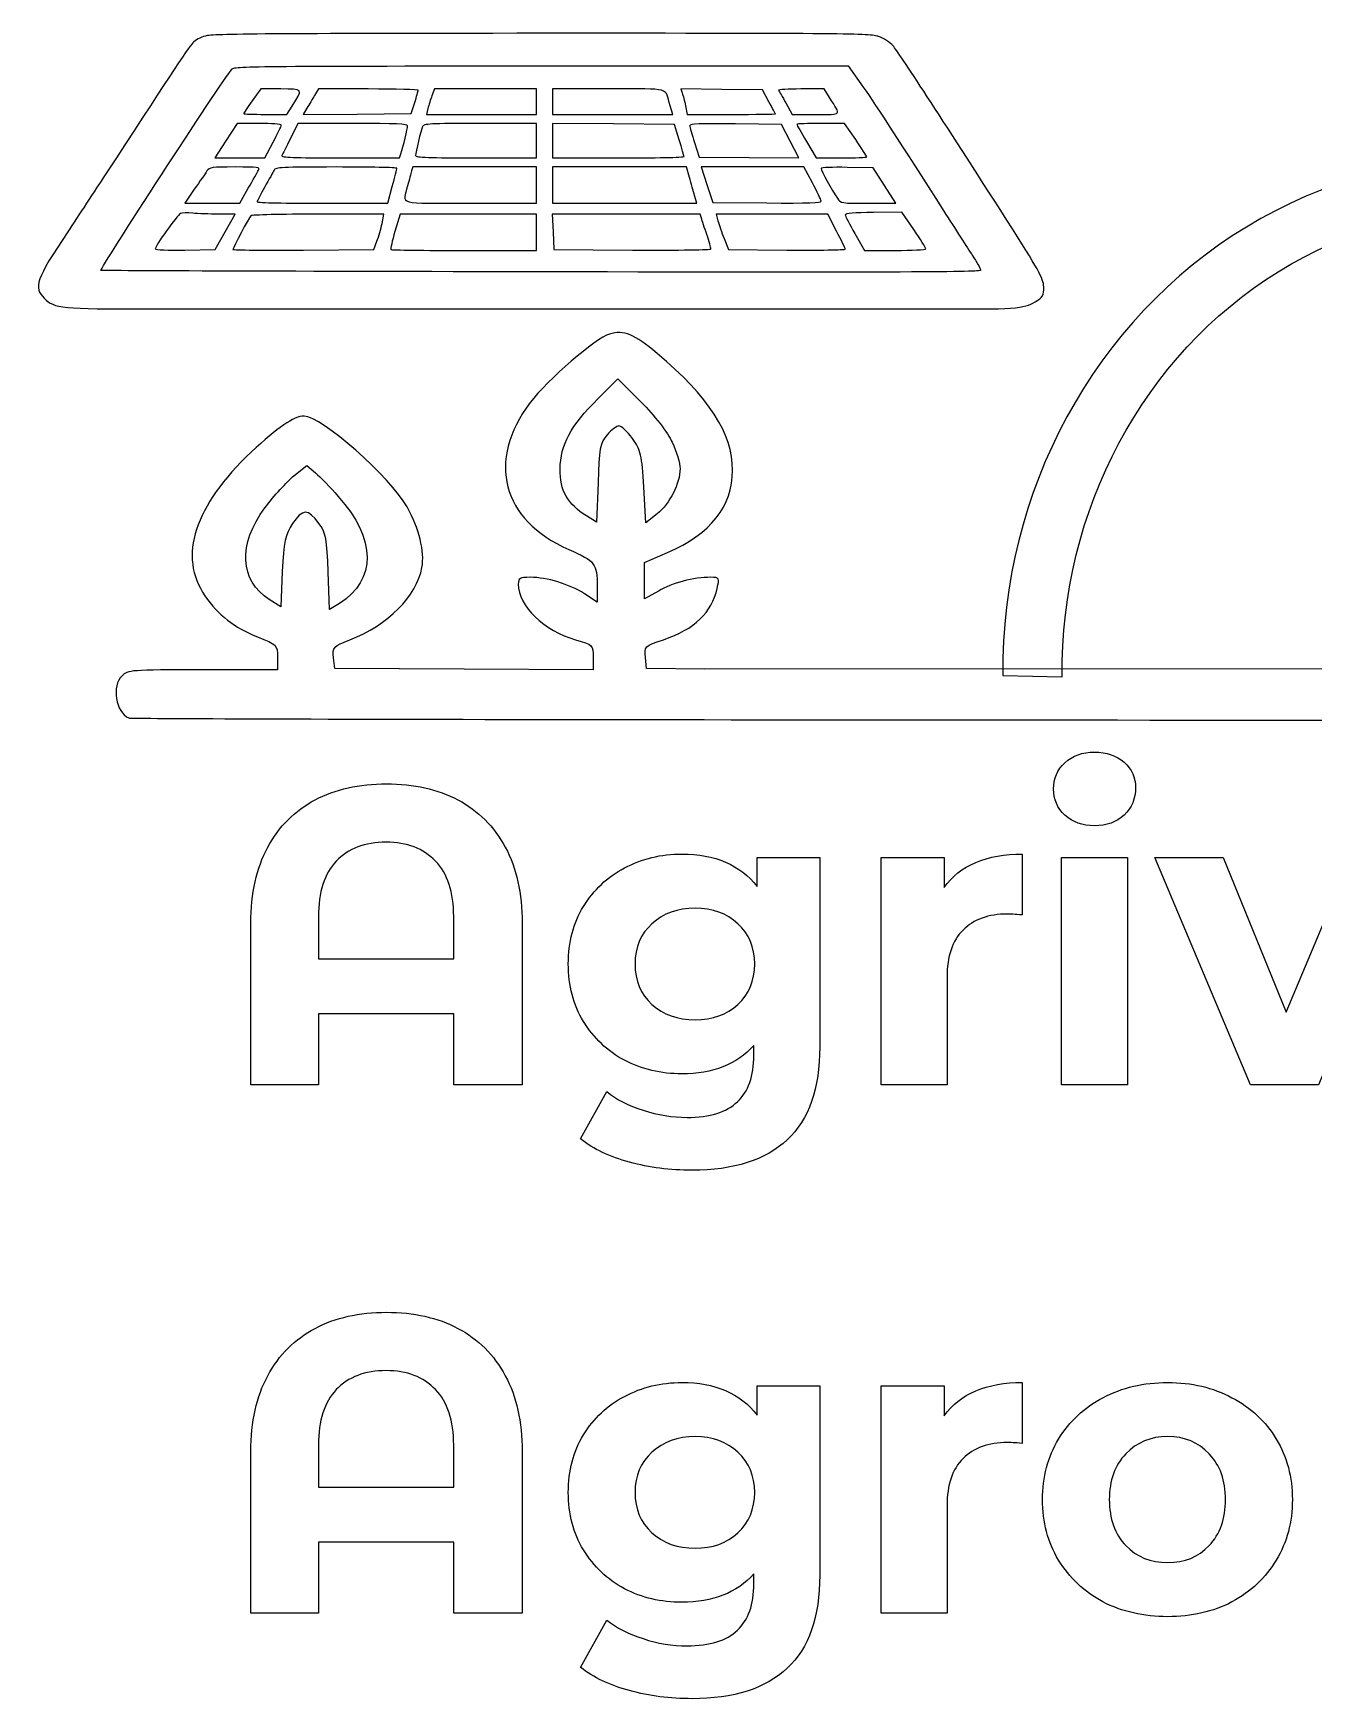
# Model space of a CAD drawing. Header units: millimetres. Extents: x 3 to 210, y 68 to 186.
# Drawn here: x 2.6 to 93.4, y 67.7 to 185.8 of the extents above; entities that cross this region are included whole.
import ezdxf

# ---------------------------------------------------------------- set-up
doc = ezdxf.new("R2010")
doc.units = ezdxf.units.MM
doc.layers.add('Layer_1', color=7, linetype='CONTINUOUS')

msp = doc.modelspace()

# ---------------------------------------------------------------- linework, layer by layer
at = {"layer": 'Layer_1', "color": 7}
for points in [[(38.677044, 185.805055)], [(38.658059, 183.489066)], [(55.491461, 181.764993)], [(30.23284, 179.191682)], [(49.186326, 179.256104)], [(56.786776, 179.346032)], [(14.936702, 176.039358)], [(19.698886, 176.103696)], [(58.501156, 176.219471)], [(13.050878, 173.015627)], [(18.041646, 172.861278)], [(60.215545, 172.925566)], [(27.675054, 132.56977)], [(77.901778, 129.60114)], [(75.562862, 127.35219), (80.240694, 127.35219), (80.240694, 111.21967), (75.562862, 111.21967)], [(100.60127, 127.35219), (93.794428, 111.21967), (88.966666, 111.21967), (82.189807, 127.35219), (87.017569, 127.35219), (91.485498, 116.37727), (96.103357, 127.35219)], [(49.564893, 115.83752)], [(27.675054, 95.08714)], [(49.564893, 78.3549)], [(83.089344, 77.33537)], [(83.089344, 73.49715)]]:
    msp.add_lwpolyline(points, close=True, dxfattribs=at)
for points in [[(38.658043, 183.489066), (60.430577, 183.489066), (61.497349, 181.983847)], [(20.175103, 181.855054), (18.765498, 181.855054), (18.155938, 181.018735)], [(22.022831, 180.504068), (21.756148, 180.05374), (25.603996, 180.079462), (29.432791, 180.118086), (29.680421, 180.890083)], [(26.38499, 181.855079), (22.860974, 181.855079), (22.575248, 181.404733)], [(30.613814, 180.478338), (30.518567, 180.05374), (34.404505, 180.05374), (38.309497, 180.05374), (38.309497, 180.954405), (38.309497, 181.855062), (34.690241, 181.855062), (31.090029, 181.855062), (30.899542, 181.379003)], [(43.452662, 181.855062), (39.452422, 181.855062), (39.452422, 180.954405)], [(39.452422, 180.954405), (39.452422, 180.05374), (43.719344, 180.05374), (47.986258, 180.05374), (47.79577, 180.671337)], [(54.805706, 180.95443), (54.348535, 181.790757), (51.453133, 181.829381), (48.55772, 181.868006), (48.652961, 181.572002)], [(56.005773, 180.864336), (56.462943, 180.05374), (58.139234, 180.05374)], [(59.091672, 181.250334), (58.710688, 181.855062), (57.072503, 181.855062)], [(19.070277, 180.053723), (20.613225, 180.053723), (20.97515, 180.64559)], [(48.881554, 180.671337), (49.014891, 180.05374), (52.138888, 180.05374)], [(18.651204, 179.410412), (17.07016, 179.397509), (16.270113, 178.188079)], [(25.280162, 179.410412), (21.394223, 179.410412), (20.860855, 178.355347)], [(34.023538, 176.965762), (38.309497, 176.965762), (38.309497, 178.188079), (38.309497, 179.410412), (34.328318, 179.410412)], [(48.443428, 178.252417), (48.100551, 179.346082), (43.776487, 179.384706), (39.452422, 179.410429), (39.452422, 178.188079)], [(49.529203, 178.059418), (49.853036, 177.030092), (53.396097, 176.991551), (56.920114, 176.965828), (56.310553, 178.149554), (55.700993, 179.34614), (52.424615, 179.384765)], [(60.95845, 178.265253), (60.158402, 179.410379), (58.482112, 179.410379)], [(16.270113, 178.188079), (15.489116, 176.965762), (17.260647, 176.965762), (19.03218, 176.965762), (19.622691, 178.072287)], [(24.384873, 176.965762), (28.594646, 176.965762), (28.689886, 177.261691)], [(39.452422, 178.188079), (39.452422, 176.965762), (44.119364, 176.965762)], [(57.472524, 178.123757), (58.158279, 176.965762), (59.948862, 176.965762)], [(33.642563, 173.749107), (38.309497, 173.749107), (38.309497, 175.035771), (38.309497, 176.322426), (33.92829, 176.322426), (29.547084, 176.322426), (29.451844, 176.039358)], [(49.167281, 175.589029), (48.95774, 176.322426), (44.195559, 176.322426), (39.452422, 176.322426), (39.452422, 175.035771)], [(57.891596, 175.203081), (57.282044, 176.322476), (53.624683, 176.322476), (49.986373, 176.322476), (50.405446, 175.07437)], [(61.85373, 173.749107), (63.815756, 173.749107), (62.996663, 175.010032), (62.196615, 176.258096), (60.348881, 176.296637)], [(23.127657, 173.749107), (27.775553, 173.749107), (28.080334, 174.945702)], [(39.452422, 175.035771), (39.452422, 173.749107), (44.576534, 173.749107), (49.700646, 173.749107), (49.529203, 174.302374)], [(50.405446, 175.07437), (50.824519, 173.813437), (54.653316, 173.774896)], [(14.041412, 174.752711), (13.374705, 173.749107), (15.317677, 173.749107), (17.279697, 173.749107), (17.870206, 174.817041)], [(13.374705, 170.42948), (15.508163, 170.468105), (16.232016, 171.72903), (16.936818, 172.977085), (15.774846, 172.977085)], [(27.356481, 172.308011), (27.489818, 172.977077), (22.822879, 172.977077)], [(33.204438, 170.403866), (38.309497, 170.403866), (38.309497, 171.690522), (38.309497, 172.977185), (33.490173, 172.977185), (28.651788, 172.977185), (28.270813, 171.754785)], [(50.024507, 172.694026), (49.929268, 172.977094), (44.671806, 172.977094), (39.43341, 172.977094), (39.490528, 171.729063)], [(59.605984, 171.780424), (58.977371, 172.977019), (55.015246, 172.977019), (51.053104, 172.977019), (51.186449, 172.501051)], [(65.072975, 171.883454), (64.234828, 173.118649), (62.215669, 173.092843)], [(39.490528, 171.729063), (39.547706, 170.46813), (45.12898, 170.429505)], [(60.9013, 171.600403), (61.587054, 170.4038), (63.758606, 170.4038)], [(21.79425, 170.429547), (26.785019, 170.468088), (26.994559, 171.059955)], [(51.624567, 171.240127), (51.929347, 170.46813), (56.081968, 170.429505)], [(10.8277, 166.273602), (66.392776, 166.273594)], [(42.678532, 159.89509), (44.078446, 161.30154)], [(44.078446, 161.30154), (45.730025, 159.65133)], [(21.09329, 154.4194), (22.017261, 155.15068)], [(22.017261, 155.15068), (22.633244, 154.62564)], [(42.678532, 153.91291), (42.566394, 151.11899), (41.866695, 151.56897)], [(46.877759, 151.71911), (46.065922, 151.08145), (45.925879, 153.61307)], [(46.961988, 146.24338), (45.982203, 145.6808), (45.982203, 146.97509), (45.982203, 148.26894), (47.605877, 148.98166)], [(20.281453, 147.63089), (20.169316, 145.1368), (19.357479, 145.6433)], [(24.340637, 145.36202), (23.640938, 144.93059), (23.5288, 147.61235)], [(42.622718, 146.5812), (42.622718, 145.45603), (41.726649, 146.05615)], [(19.945545, 141.55543), (19.945545, 140.65504), (14.653878, 140.65504)], [(42.342632, 141.5365), (42.342632, 140.6551), (33.187635, 140.6926), (24.004733, 140.7491), (23.921013, 141.51746)], [(50.265661, 140.69266), (46.122244, 140.74916), (46.038014, 141.5365)], [(166.03074, 141.55489), (165.94654, 140.74855), (161.74731, 140.74855), (50.265661, 140.69266)], [(71.395552, 140.251883), (75.598609, 140.163843)], [(72.774157, 127.59208), (72.774157, 123.27408)], [(53.972849, 125.28315), (53.972849, 127.35219), (58.410792, 127.35219)], [(58.410792, 127.35219), (58.410792, 113.91841)], [(67.436632, 118.83616), (67.436632, 111.2197), (62.7588, 111.2197), (62.7588, 127.35222), (67.226729, 127.35222), (67.226729, 125.22317)], [(22.847292, 123.15413), (22.847292, 120.15552), (32.442844, 120.15552)], [(32.442844, 120.15552), (32.442844, 123.15413)], [(37.300592, 122.70434), (37.300592, 111.21967), (32.442844, 111.21967), (32.442844, 116.25733), (22.847292, 116.25733), (22.847292, 111.21967), (18.049516, 111.21967), (18.049516, 122.70434)], [(53.73296, 113.31869), (53.73296, 114.00837)], [(41.43866, 107.38144), (43.297798, 110.73989)], [(53.972849, 87.80052), (53.972849, 89.86956), (58.410792, 89.86956)], [(58.410792, 89.86956), (58.410792, 76.43579)], [(67.436632, 81.35353), (67.436632, 73.73706), (62.7588, 73.73706), (62.7588, 89.86958), (67.226729, 89.86958), (67.226729, 87.74055)], [(72.774157, 90.10945), (72.774157, 85.79145)], [(37.300592, 85.22172), (37.300592, 73.73704), (32.442844, 73.73704), (32.442844, 78.77471), (22.847292, 78.77471), (22.847292, 73.73704), (18.049516, 73.73704), (18.049516, 85.22172)], [(22.847292, 85.67151), (22.847292, 82.6729), (32.442844, 82.6729)], [(32.442844, 82.6729), (32.442844, 85.67151)], [(53.73296, 75.83607), (53.73296, 76.52575)], [(41.43866, 69.89882), (43.297798, 73.25726)]]:
    msp.add_lwpolyline(points, dxfattribs=at)
for points in [[(14.827927, 185.612064), (14.504115, 185.521995), (14.085125, 185.303482), (13.932736, 185.123353)], [(38.677044, 185.805064), (19.343156, 185.792161), (15.342216, 185.766439), (14.827927, 185.612064)], [(62.583124, 185.573573), (61.954511, 185.792302), (60.430066, 185.805055), (38.677044, 185.805055)], [(63.611924, 184.917318), (63.402426, 185.161778), (62.945055, 185.457773), (62.583124, 185.573573)], [(13.932736, 185.123353), (13.647027, 184.85317), (11.818366, 182.060606), (7.723014, 175.769067)], [(71.688323, 172.552604), (67.002545, 179.847696), (63.9929, 184.479867), (63.611924, 184.917318)], [(7.418179, 168.988625), (7.303892, 169.052889), (15.875896, 182.228291), (16.694964, 183.257583)], [(16.694964, 183.257583), (16.866391, 183.476321), (18.028991, 183.489066), (38.658059, 183.489066)], [(47.79577, 180.671337), (47.414795, 182.009461), (47.986258, 181.855062), (43.452662, 181.855062)], [(61.497349, 181.983847), (62.506939, 180.529973), (64.069179, 178.123565), (67.212011, 173.19584)], [(18.155938, 181.018735), (17.813061, 180.555537), (17.546378, 180.143809), (17.546378, 180.11807)], [(20.97515, 180.64559), (21.775199, 181.880784), (21.775199, 181.855054), (20.175103, 181.855054)], [(22.575248, 181.404733), (22.441903, 181.160265), (22.175219, 180.748536), (22.022831, 180.504068)], [(29.928059, 181.76501), (29.928059, 181.816454), (28.347017, 181.855079), (26.38499, 181.855079)], [(29.680421, 180.890083), (29.813767, 181.314681), (29.909006, 181.700679), (29.928059, 181.76501)], [(30.899542, 181.379003), (30.804302, 181.108804), (30.670965, 180.697067), (30.613814, 180.478338)], [(48.652961, 181.572002), (48.710138, 181.404733), (48.824403, 181.005866), (48.881554, 180.671337)], [(55.262875, 180.092364), (55.262875, 180.105267), (55.053335, 180.491232), (54.805706, 180.95443)], [(57.072503, 181.855062), (56.158163, 181.855062), (55.453355, 181.816437), (55.491461, 181.764993)], [(55.491461, 181.764993), (55.529559, 181.700646), (55.758143, 181.301803), (56.005773, 180.864336)], [(58.139234, 180.05374), (60.04411, 180.05374), (59.948862, 179.925079), (59.091672, 181.250334)], [(17.546378, 180.11807), (17.546378, 180.079445), (18.232133, 180.053723), (19.070277, 180.053723)], [(52.138888, 180.05374), (53.853267, 180.05374), (55.262875, 180.066642), (55.262875, 180.092364)], [(20.213201, 179.294612), (20.213201, 179.358959), (19.508398, 179.410412), (18.651204, 179.410412)], [(19.622691, 178.072287), (19.94652, 178.677015), (20.213201, 179.217413), (20.213201, 179.294612)], [(29.166109, 179.243143), (29.166109, 179.371812), (28.366061, 179.410412), (25.280162, 179.410412)], [(28.689886, 177.261691), (28.861328, 177.77635), (29.166109, 179.063013), (29.166109, 179.243143)], [(30.23284, 179.191682), (30.118547, 178.921484), (29.737572, 177.364621), (29.737572, 177.133022)], [(34.328318, 179.410412), (30.690001, 179.410412), (30.328078, 179.38469), (30.23284, 179.191682)], [(52.424615, 179.384765), (49.891126, 179.410487), (49.167281, 179.384765), (49.186326, 179.256104)], [(49.186326, 179.256013), (49.186326, 179.165944), (49.338715, 178.625546), (49.529203, 178.059418)], [(58.482112, 179.410379), (57.548718, 179.410379), (56.786776, 179.384656), (56.786776, 179.346032)], [(56.786776, 179.346082), (56.786776, 179.307457), (57.091549, 178.767084), (57.472524, 178.123757)], [(123.60838, 172.044743), (112.81521, 178.634373), (99.47663, 178.642493), (88.67617, 172.066043)], [(20.860855, 178.355347), (20.575126, 177.76348), (20.308445, 177.210222), (20.251299, 177.133022)], [(48.786297, 177.068692), (48.767209, 177.120136), (48.614871, 177.647689), (48.443428, 178.252417)], [(61.739445, 177.042928), (61.739445, 177.081553), (61.377523, 177.634787), (60.95845, 178.265253)], [(14.936702, 176.039358), (14.82241, 175.872097), (14.422386, 175.2931), (14.041412, 174.752711)], [(16.936818, 176.322426), (15.26053, 176.322426), (15.108141, 176.296704), (14.936702, 176.039358)], [(18.594059, 176.103696), (18.7274, 176.296695), (18.575005, 176.322426), (16.936818, 176.322426)], [(17.870206, 174.817041), (18.194036, 175.396038), (18.517864, 175.975027), (18.594059, 176.103696)], [(19.698886, 176.103696), (19.641734, 175.975027), (19.33696, 175.43463), (19.03218, 174.907102)], [(24.11819, 176.322426), (20.194152, 176.322426), (19.813179, 176.296704), (19.698886, 176.103696)], [(20.251299, 177.133022), (20.194156, 177.004353), (21.089443, 176.965762), (24.384873, 176.965762)], [(28.404158, 176.232365), (28.404158, 176.283809), (26.48023, 176.322426), (24.11819, 176.322426)], [(28.080334, 174.945702), (28.270813, 175.601899), (28.404158, 176.180896), (28.404158, 176.232365)], [(29.451844, 176.039358), (29.413764, 175.872097), (29.280402, 175.396038), (29.166109, 174.984301)], [(29.737572, 177.133022), (29.737572, 177.004353), (30.728099, 176.965762), (34.023538, 176.965762)], [(44.119364, 176.965762), (46.690943, 176.965762), (48.786297, 177.004303), (48.786297, 177.068692)], [(60.348881, 176.296637), (59.320257, 176.309457), (58.501156, 176.283734), (58.501156, 176.219471)], [(58.501156, 176.219496), (58.501156, 176.077966), (59.282151, 174.649772), (59.663127, 174.109375)], [(59.948862, 176.965762), (60.939397, 176.965762), (61.739445, 177.004303), (61.739445, 177.042928)], [(7.723014, 175.769067), (6.999201, 174.675419), (5.798955, 172.848633), (5.056078, 171.716377)], [(19.03218, 174.907102), (18.746449, 174.379582), (18.498814, 173.903515), (18.498814, 173.852045)], [(29.166109, 174.984301), (28.823232, 173.620446), (28.327963, 173.749107), (33.642563, 173.749107)], [(49.529203, 174.302374), (49.453024, 174.598311), (49.281574, 175.1773), (49.167281, 175.589029)], [(58.501156, 173.903556), (58.501156, 173.993625), (58.234474, 174.572614), (57.891596, 175.203081)], [(90.92745, 168.894143), (100.50803, 174.833173), (112.34007, 174.825863), (121.9142, 168.874943)], [(18.498814, 173.852045), (18.498814, 173.787782), (20.594176, 173.749107), (23.127657, 173.749107)], [(54.653316, 173.774896), (57.663011, 173.74909), (58.501156, 173.774896), (58.501156, 173.903556)], [(59.663127, 174.109375), (59.89172, 173.749107), (59.910764, 173.749107), (61.85373, 173.749107)], [(13.050878, 173.015719), (12.822293, 172.912788), (11.260296, 170.712598), (11.260296, 170.50673)], [(13.927119, 173.041349), (13.565194, 173.079974), (13.16517, 173.067154), (13.050878, 173.015627)], [(15.774846, 172.977085), (15.127189, 172.977085), (14.289046, 173.01571), (13.927119, 173.041349)], [(18.041646, 172.861319), (17.908305, 172.719798), (16.784429, 170.58393), (16.784429, 170.480991)], [(22.822879, 172.977077), (20.251299, 172.977077), (18.098792, 172.925633), (18.041646, 172.861278)], [(50.405483, 171.523161), (50.234047, 171.999229), (50.062604, 172.526757), (50.024507, 172.694026)], [(51.186449, 172.501051), (51.262628, 172.230861), (51.453133, 171.664725), (51.624567, 171.240127)], [(62.215669, 173.092843), (60.863203, 173.080024), (60.215545, 173.02858), (60.215545, 172.925566)], [(60.215545, 172.92565), (60.215545, 172.8484), (60.520324, 172.243722), (60.9013, 171.600403)], [(67.212011, 173.19584), (68.012059, 171.960654), (68.907456, 170.54543), (69.231289, 170.069371)], [(74.298299, 167.817587), (74.27921, 168.409445), (73.917031, 169.065775), (71.688323, 172.552604)], [(5.056078, 171.716377), (2.789349, 168.319617), (2.617984, 167.791981), (3.398956, 167.007115)], [(26.994559, 171.059955), (27.127896, 171.381623), (27.280287, 171.947751), (27.356481, 172.308011)], [(28.270813, 171.754785), (28.080334, 171.085727), (27.946988, 170.50673), (27.985086, 170.46813)], [(50.69121, 170.519574), (50.69121, 170.583838), (50.557872, 171.034233), (50.405483, 171.523161)], [(60.215545, 170.493769), (60.215545, 170.558033), (59.929809, 171.137088), (59.605984, 171.780424)], [(65.930164, 170.519608), (65.930164, 170.583871), (65.549188, 171.201527), (65.072975, 171.883454)], [(88.67617, 172.066043), (77.875702, 165.489523), (71.277244, 153.341553), (71.395552, 140.251883)], [(11.260296, 170.50673), (11.260296, 170.442466), (12.212732, 170.416661), (13.374705, 170.42948)], [(16.784429, 170.480991), (16.784429, 170.429547), (19.03218, 170.416727), (21.79425, 170.429547)], [(27.985086, 170.46813), (28.042264, 170.429505), (30.38523, 170.403866), (33.204438, 170.403866)], [(45.12898, 170.429505), (48.557756, 170.416603), (50.69121, 170.442325), (50.69121, 170.519574)], [(56.081968, 170.429505), (58.348765, 170.416603), (60.215545, 170.442325), (60.215545, 170.493769)], [(63.758606, 170.4038), (64.958673, 170.4038), (65.930164, 170.455244), (65.930164, 170.519608)], [(38.658043, 168.885612), (21.514804, 168.911334), (7.456281, 168.962945), (7.418179, 168.988625)], [(69.821637, 169.001353), (69.821637, 168.859823), (65.001644, 168.834135), (38.658043, 168.885612)], [(69.231289, 170.069371), (69.555121, 169.580434), (69.821637, 169.104283), (69.821637, 169.001353)], [(73.688613, 166.762613), (74.241023, 167.084265), (74.298299, 167.200139), (74.298299, 167.817587)], [(75.598609, 140.163843), (75.493664, 151.984683), (81.34685, 162.955113), (90.92745, 168.894143)], [(3.398956, 167.007115), (4.122789, 166.286596), (4.618017, 166.235002), (10.8277, 166.273602)], [(66.392776, 166.273594), (72.297715, 166.222149), (72.869513, 166.260774), (73.688613, 166.762613)], [(43.490366, 164.4712), (42.538529, 164.20866), (39.09512, 161.20796), (37.863319, 159.61419)], [(46.877756, 163.10228), (45.226011, 164.47102), (44.526191, 164.77124), (43.490366, 164.4712)], [(52.225233, 154.8137), (52.225233, 157.42018), (50.545121, 160.02699), (46.877756, 163.10228)], [(37.863319, 159.61419), (34.755842, 155.46999), (35.847598, 151.28818), (40.606821, 149.18788)], [(39.990841, 154.90692), (40.018841, 156.63216), (40.718866, 157.9264), (42.678532, 159.89509)], [(45.730025, 159.65133), (46.681862, 158.7137), (47.633816, 157.47599), (47.941777, 156.80089)], [(21.821399, 158.65721), (21.12153, 158.65721), (19.917319, 157.81333), (18.097595, 156.12559)], [(29.128447, 152.22505), (27.952639, 154.32535), (23.0532, 158.65721), (21.821399, 158.65721)], [(43.32242, 157.32594), (42.846522, 156.78211), (42.734525, 156.2754), (42.678532, 153.91291)], [(44.162162, 157.96359), (44.02218, 157.96359), (43.630381, 157.68224), (43.32242, 157.32594)], [(45.114042, 157.06363), (44.750129, 157.56995), (44.33014, 157.96359), (44.162162, 157.96359)], [(18.097595, 156.12559), (14.038281, 152.28165), (12.862252, 148.69995), (14.793921, 145.90595)], [(45.925879, 153.61307), (45.813893, 155.84464), (45.701966, 156.27603), (45.114042, 157.06363)], [(47.941777, 156.80089), (48.249697, 156.14455), (48.501949, 155.30063), (48.501949, 154.92592)], [(41.866695, 151.56897), (40.522909, 152.41283), (39.962845, 153.36955), (39.990841, 154.90692)], [(48.501949, 154.92592), (48.501949, 153.87578), (47.773603, 152.45046), (46.877759, 151.71911)], [(47.605877, 148.98166), (50.685358, 150.3131), (52.225233, 152.2446), (52.225233, 154.8137)], [(19.049487, 152.15008), (19.693403, 152.99395), (20.617391, 154.00684), (21.09329, 154.4194)], [(22.633244, 154.62564), (22.96916, 154.34435), (23.69703, 153.59447), (24.256917, 152.95687)], [(24.256917, 152.95687), (26.944489, 149.9568), (26.972055, 147.01225), (24.340637, 145.36202)], [(19.357479, 145.6433), (17.257831, 146.99349), (17.117817, 149.56256), (19.049487, 152.15008)], [(22.884912, 151.04392), (22.101054, 152.09407), (21.708927, 152.09322), (21.009058, 151.02492)], [(30.191948, 147.91252), (30.387883, 149.03768), (29.996294, 150.68768), (29.128447, 152.22505)], [(21.009058, 151.02492), (20.505123, 150.29357), (20.365442, 149.67492), (20.281453, 147.63089)], [(23.5288, 147.61235), (23.47281, 149.86266), (23.360851, 150.44383), (22.884912, 151.04392)], [(40.606821, 149.18788), (42.482497, 148.36276), (42.622718, 148.19393), (42.622718, 146.5812)], [(25.068746, 142.77421), (27.784274, 143.84311), (29.799999, 145.86862), (30.191948, 147.91252)], [(37.863319, 147.21885), (37.135454, 147.21885), (37.02306, 147.14395), (37.02306, 146.73134)], [(37.02306, 146.73134), (37.02306, 145.19362), (38.871128, 143.39322), (41.082761, 142.79327)], [(41.726649, 146.05615), (40.634831, 146.73124), (39.067123, 147.21885), (37.863319, 147.21885)], [(50.685275, 147.21885), (49.453514, 147.21885), (47.913824, 146.82471), (46.961988, 146.24338)], [(51.13331, 146.43106), (51.301288, 147.16241), (51.273199, 147.21885), (50.685275, 147.21885)], [(14.793921, 145.90595), (15.745758, 144.51826), (16.865979, 143.65576), (18.517725, 142.99942)], [(47.32579, 142.79327), (49.537424, 143.54324), (50.74136, 144.70602), (51.13331, 146.43106)], [(18.517725, 142.99942), (19.889467, 142.45559), (19.945545, 142.41806), (19.945545, 141.55543)], [(23.921013, 141.51746), (23.837023, 142.26757), (23.892893, 142.32414), (25.068746, 142.77421)], [(41.082761, 142.79327), (42.314521, 142.43697), (42.342632, 142.41788), (42.342632, 141.5365)], [(46.038014, 141.5365), (45.954024, 142.30536), (45.981964, 142.34321), (47.32579, 142.79327)], [(14.653878, 140.65504), (9.474753, 140.65504), (9.334623, 140.63634), (8.914693, 140.24259)], [(8.914693, 140.24259), (8.158823, 139.53014), (8.466789, 137.63538), (9.390633, 137.24157)], [(9.390633, 137.24157), (9.5866, 137.16657), (52.955144, 137.09232), (105.75426, 137.09232)], [(75.802751, 134.06907), (76.342501, 134.568843), (77.042177, 134.81873), (77.901778, 134.81873)], [(77.901778, 134.81873), (78.761379, 134.81873), (79.461055, 134.57884), (80.000805, 134.09906)], [(74.993126, 132.20993), (74.993126, 132.94959), (75.263001, 133.569303), (75.802751, 134.06907)], [(80.000805, 134.09906), (80.540554, 133.61928), (80.810429, 133.019557), (80.810429, 132.29989)], [(22.607403, 131.4303), (24.046736, 132.189947), (25.735953, 132.56977), (27.675054, 132.56977)], [(27.675054, 132.56977), (29.614155, 132.56977), (31.303372, 132.189947), (32.742705, 131.4303)], [(19.24896, 128.07185), (20.048589, 129.551163), (21.16807, 130.670647), (22.607403, 131.4303)], [(32.742705, 131.4303), (34.182038, 130.670647), (35.301519, 129.551163), (36.101148, 128.07185)], [(75.802751, 130.3508), (75.263001, 130.850567), (74.993126, 131.470277), (74.993126, 132.20993)], [(80.810429, 132.29989), (80.810429, 131.520257), (80.540554, 130.87056), (80.000805, 130.3508)], [(77.901778, 129.60114), (77.042177, 129.60114), (76.342501, 129.851027), (75.802751, 130.3508)], [(80.000805, 130.3508), (79.461055, 129.851027), (78.761379, 129.60114), (77.901778, 129.60114)], [(18.049516, 122.70434), (18.049516, 124.803367), (18.449331, 126.592537), (19.24896, 128.07185)], [(27.645068, 128.43169), (26.145763, 128.43169), (24.966309, 127.981897), (24.106708, 127.08231)], [(31.153441, 127.08231), (30.29384, 127.981897), (29.124382, 128.43169), (27.645068, 128.43169)], [(36.101148, 128.07185), (36.900777, 126.592537), (37.300592, 124.803367), (37.300592, 122.70434)], [(44.557214, 126.60253), (45.796639, 127.26223), (47.156009, 127.59208), (48.635323, 127.59208)], [(48.635323, 127.59208), (50.974239, 127.59208), (52.753414, 126.822437), (53.972849, 125.28315)], [(69.475686, 126.99235), (70.435241, 127.39217), (71.534732, 127.59208), (72.774157, 127.59208)], [(24.106708, 127.08231), (23.267097, 126.202717), (22.847292, 124.893323), (22.847292, 123.15413)], [(32.442844, 123.15413), (32.442844, 124.893323), (32.013043, 126.202717), (31.153441, 127.08231)], [(41.648562, 123.8738), (42.368229, 125.053253), (43.337779, 125.96283), (44.557214, 126.60253)], [(67.226729, 125.22317), (67.78647, 126.00281), (68.536122, 126.592537), (69.475686, 126.99235)], [(40.569063, 119.79569), (40.569063, 121.334977), (40.928896, 122.694347), (41.648562, 123.8738)], [(49.564893, 123.75386), (48.325467, 123.75386), (47.305939, 123.38403), (46.50631, 122.64437)], [(52.593489, 122.64437), (51.81385, 123.38403), (50.804318, 123.75386), (49.564893, 123.75386)], [(71.724644, 123.33408), (70.385265, 123.33408), (69.335751, 122.954257), (68.576103, 122.19461)], [(72.774157, 123.27408), (72.254398, 123.31408), (71.904561, 123.33408), (71.724644, 123.33408)], [(46.50631, 122.64437), (45.706681, 121.924703), (45.306866, 120.975143), (45.306866, 119.79569)], [(53.792933, 119.79569), (53.792933, 120.975143), (53.393118, 121.924703), (52.593489, 122.64437)], [(68.576103, 122.19461), (67.816456, 121.45495), (67.436632, 120.335467), (67.436632, 118.83616)], [(41.648562, 115.71758), (40.928896, 116.897033), (40.569063, 118.256403), (40.569063, 119.79569)], [(45.306866, 119.79569), (45.306866, 118.616237), (45.706681, 117.65668), (46.50631, 116.91702)], [(52.593489, 116.91702), (53.393118, 117.65668), (53.792933, 118.616237), (53.792933, 119.79569)], [(46.50631, 116.91702), (47.305939, 116.197353), (48.325467, 115.83752), (49.564893, 115.83752)], [(49.564893, 115.83752), (50.804318, 115.83752), (51.81385, 116.197353), (52.593489, 116.91702)], [(44.557214, 112.95886), (43.337779, 113.618553), (42.368229, 114.538127), (41.648562, 115.71758)], [(53.73296, 114.00837), (52.513525, 112.66899), (50.814313, 111.9993), (48.635323, 111.9993)], [(58.410792, 113.91841), (58.410792, 110.959783), (57.641149, 108.760803), (56.101862, 107.32147)], [(48.635323, 111.9993), (47.156009, 111.9993), (45.796639, 112.319153), (44.557214, 112.95886)], [(52.563502, 110.02022), (53.343141, 110.739887), (53.73296, 111.839377), (53.73296, 113.31869)], [(43.297798, 110.73989), (43.977483, 110.18015), (44.837084, 109.740353), (45.876602, 109.4205)], [(48.995157, 108.91074), (50.614406, 108.91074), (51.803855, 109.280567), (52.563502, 110.02022)], [(45.876602, 109.4205), (46.91612, 109.08066), (47.955638, 108.91074), (48.995157, 108.91074)], [(44.917047, 105.73221), (43.517696, 106.112037), (42.358233, 106.66178), (41.43866, 107.38144)], [(56.101862, 107.32147), (54.562576, 105.882137), (52.313619, 105.16247), (49.35499, 105.16247)], [(49.35499, 105.16247), (47.795713, 105.16247), (46.316398, 105.352383), (44.917047, 105.73221)], [(22.607403, 93.94767), (24.046736, 94.707317), (25.735953, 95.08714), (27.675054, 95.08714)], [(27.675054, 95.08714), (29.614155, 95.08714), (31.303372, 94.707317), (32.742705, 93.94767)], [(19.24896, 90.58923), (20.048589, 92.068543), (21.16807, 93.188023), (22.607403, 93.94767)], [(32.742705, 93.94767), (34.182038, 93.188023), (35.301519, 92.068543), (36.101148, 90.58923)], [(18.049516, 85.22172), (18.049516, 87.320747), (18.449331, 89.109917), (19.24896, 90.58923)], [(27.645068, 90.94906), (26.145763, 90.94906), (24.966309, 90.49927), (24.106708, 89.59969)], [(31.153441, 89.59969), (30.29384, 90.49927), (29.124382, 90.94906), (27.645068, 90.94906)], [(36.101148, 90.58923), (36.900777, 89.109917), (37.300592, 87.320747), (37.300592, 85.22172)], [(44.557214, 89.11991), (45.796639, 89.779603), (47.156009, 90.10945), (48.635323, 90.10945)], [(48.635323, 90.10945), (50.974239, 90.10945), (52.753414, 89.339807), (53.972849, 87.80052)], [(69.475686, 89.50973), (70.435241, 89.909543), (71.534732, 90.10945), (72.774157, 90.10945)], [(78.501471, 89.02995), (79.860841, 89.749617), (81.390132, 90.10945), (83.089344, 90.10945)], [(83.089344, 90.10945), (84.788556, 90.10945), (86.307852, 89.749617), (87.647231, 89.02995)], [(24.106708, 89.59969), (23.267097, 88.720097), (22.847292, 87.410703), (22.847292, 85.67151)], [(32.442844, 85.67151), (32.442844, 87.410703), (32.013043, 88.720097), (31.153441, 89.59969)], [(41.648562, 86.39118), (42.368229, 87.570633), (43.337779, 88.48021), (44.557214, 89.11991)], [(67.226729, 87.74055), (67.78647, 88.52019), (68.536122, 89.109917), (69.475686, 89.50973)], [(75.35293, 86.09131), (76.112578, 87.35073), (77.162092, 88.330277), (78.501471, 89.02995)], [(87.647231, 89.02995), (88.98661, 88.330277), (90.036124, 87.35073), (90.795771, 86.09131)], [(40.569063, 82.31307), (40.569063, 83.852357), (40.928896, 85.211727), (41.648562, 86.39118)], [(49.564893, 86.27123), (48.325467, 86.27123), (47.305939, 85.901403), (46.50631, 85.16175)], [(52.593489, 85.16175), (51.81385, 85.901403), (50.804318, 86.27123), (49.564893, 86.27123)], [(83.089344, 86.27123), (81.8899, 86.27123), (80.900359, 85.86142), (80.12072, 85.0418)], [(86.027982, 85.0418), (85.268334, 85.86142), (84.288788, 86.27123), (83.089344, 86.27123)], [(46.50631, 85.16175), (45.706681, 84.442083), (45.306866, 83.492523), (45.306866, 82.31307)], [(53.792933, 82.31307), (53.792933, 83.492523), (53.393118, 84.442083), (52.593489, 85.16175)], [(71.724644, 85.85145), (70.385265, 85.85145), (69.335751, 85.471623), (68.576103, 84.71197)], [(72.774157, 85.79145), (72.254398, 85.83145), (71.904561, 85.85145), (71.724644, 85.85145)], [(74.213459, 81.8033), (74.213459, 83.40256), (74.593283, 84.831897), (75.35293, 86.09131)], [(90.795771, 86.09131), (91.555419, 84.831897), (91.935243, 83.40256), (91.935243, 81.8033)], [(68.576103, 84.71197), (67.816456, 83.972317), (67.436632, 82.852837), (67.436632, 81.35353)], [(80.12072, 85.0418), (79.341081, 84.242173), (78.951262, 83.162673), (78.951262, 81.8033)], [(87.19744, 81.8033), (87.19744, 83.162673), (86.807621, 84.242173), (86.027982, 85.0418)], [(41.648562, 78.23496), (40.928896, 79.414413), (40.569063, 80.773783), (40.569063, 82.31307)], [(45.306866, 82.31307), (45.306866, 81.133617), (45.706681, 80.17406), (46.50631, 79.4344)], [(52.593489, 79.4344), (53.393118, 80.17406), (53.792933, 81.133617), (53.792933, 82.31307)], [(75.35293, 77.51529), (74.593283, 78.774703), (74.213459, 80.20404), (74.213459, 81.8033)], [(78.951262, 81.8033), (78.951262, 80.443933), (79.341081, 79.35444), (80.12072, 78.53482)], [(86.027982, 78.53482), (86.807621, 79.35444), (87.19744, 80.443933), (87.19744, 81.8033)], [(91.935243, 81.8033), (91.935243, 80.20404), (91.555419, 78.774703), (90.795771, 77.51529)], [(46.50631, 79.4344), (47.305939, 78.714733), (48.325467, 78.3549), (49.564893, 78.3549)], [(49.564893, 78.3549), (50.804318, 78.3549), (51.81385, 78.714733), (52.593489, 79.4344)], [(44.557214, 75.47624), (43.337779, 76.135933), (42.368229, 77.055507), (41.648562, 78.23496)], [(80.12072, 78.53482), (80.900359, 77.735187), (81.8899, 77.33537), (83.089344, 77.33537)], [(83.089344, 77.33537), (84.288788, 77.33537), (85.268334, 77.735187), (86.027982, 78.53482)], [(78.501471, 74.54667), (77.162092, 75.266337), (76.112578, 76.255877), (75.35293, 77.51529)], [(90.795771, 77.51529), (90.036124, 76.255877), (88.98661, 75.266337), (87.647231, 74.54667)], [(53.73296, 76.52575), (52.513525, 75.18637), (50.814313, 74.51668), (48.635323, 74.51668)], [(52.563502, 72.5376), (53.343141, 73.257267), (53.73296, 74.356757), (53.73296, 75.83607)], [(58.410792, 76.43579), (58.410792, 73.477163), (57.641149, 71.278183), (56.101862, 69.83885)], [(48.635323, 74.51668), (47.156009, 74.51668), (45.796639, 74.836533), (44.557214, 75.47624)], [(83.089344, 73.49715), (81.390132, 73.49715), (79.860841, 73.84699), (78.501471, 74.54667)], [(87.647231, 74.54667), (86.307852, 73.84699), (84.788556, 73.49715), (83.089344, 73.49715)], [(43.297798, 73.25726), (43.977483, 72.69752), (44.837084, 72.257727), (45.876602, 71.93788)], [(48.995157, 71.42811), (50.614406, 71.42811), (51.803855, 71.79794), (52.563502, 72.5376)], [(45.876602, 71.93788), (46.91612, 71.598033), (47.955638, 71.42811), (48.995157, 71.42811)], [(44.917047, 68.24959), (43.517696, 68.62941), (42.358233, 69.179153), (41.43866, 69.89882)], [(56.101862, 69.83885), (54.562576, 68.399517), (52.313619, 67.67985), (49.35499, 67.67985)], [(49.35499, 67.67985), (47.795713, 67.67985), (46.316398, 67.869763), (44.917047, 68.24959)]]:
    msp.add_open_spline(points, degree=3, dxfattribs=at)

doc.saveas('drawing.dxf')
